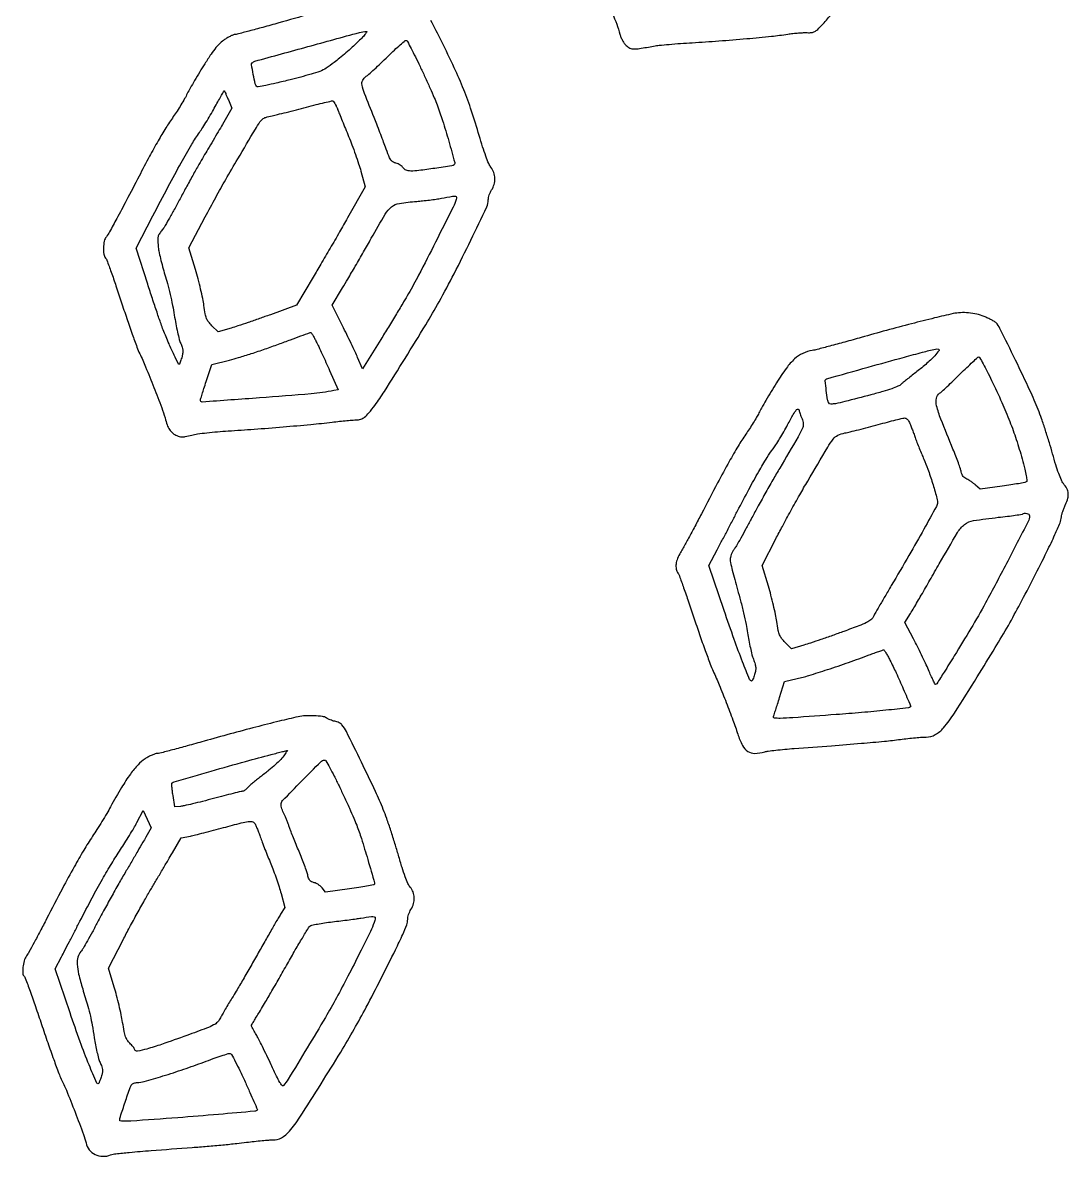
# Model space of a CAD drawing. Extents: x 283 to 3298, y 79 to 3222.
# Drawn here: x 1886 to 2522, y 2051 to 2740 of the extents above; entities that cross this region are included whole.
import ezdxf

# ---------------------------------------------------------------- set-up
doc = ezdxf.new("R2010")
doc.units = 0

msp = doc.modelspace()

# ---------------------------------------------------------------- linework, layer by layer
for points in [[(2241.994997, 2752.508431, -0.003164), (2247.051895, 2739.285793, -0.026005), (2249.000329, 2733.138773, 0.036793), (2249.631618, 2731.286725, 0.026618), (2250.590787, 2729.327599, 0.027068), (2251.708614, 2727.555019, 0.051525), (2252.818495, 2726.288842, 0.075266), (2255.035358, 2724.779107, 0.107056), (2257.346259, 2724.227461, 0.045301), (2260.937177, 2724.477467, 0.004445), (2269.5, 2725.937977, -0.018543), (2272.880867, 2726.416984, -0.003812), (2278.878125, 2726.994731, -0.004006), (2285.860134, 2727.557316, -0.003759), (2293, 2728.021151, 0.004211), (2309.175465, 2729.086673, 0.003688), (2326.06242, 2730.467324, 0.003641), (2341.193669, 2731.927996, 0.012444), (2351, 2733.194128, -0.010176), (2354.193659, 2733.621207, -0.008588), (2357.587954, 2733.946046, -0.008686), (2360.694912, 2734.135379, -0.023735), (2362.895164, 2734.126643, 0.036008), (2365.593621, 2734.182113, 0.100792), (2367.395539, 2734.726594, 0.068168), (2369.220348, 2736.058418, 0.010482), (2372.395164, 2739.247025, 0.045295), (2377.763478, 2745.998872, 0.003273)], [(2060.725927, 2745.386583, 0.001367), (2041.602997, 2740.037569, -0.00165), (2031.939698, 2737.34047, -0.002509), (2023.525533, 2735.067286, -0.000912), (2016.266374, 2733.159335, -0.063886), (2015.024442, 2733, 0.096506), (2014.098176, 2732.819539, 0.016988), (2012.470626, 2732.095054, 0.017853), (2010.59588, 2731.098746, 0.015212), (2008.691931, 2729.919333, 0.044225), (2006.046459, 2727.808701, 0.031142), (2003.459877, 2725.013901, 0.022152), (2000.514929, 2721.059887, 0.007895), (1996.654956, 2715.169333, 0.004431), (1993.589291, 2710.229492, 0.003933), (1990.485675, 2705.036605, 0.00395), (1987.765958, 2700.318717, 0.01208), (1986.025002, 2697.061663, -0.013363), (1984.409142, 2694.057201, -0.006446), (1982.188346, 2690.29335, -0.006386), (1979.770998, 2686.426646, -0.009109), (1977.519361, 2683.061663, 0.01224), (1972.970395, 2676.170441, 0.009267), (1968.307735, 2668.399649, 0.007519), (1963.067888, 2658.962733, 0.003743), (1956.700672, 2646.860991, -0.00138), (1948.957608, 2631.97395, -0.003382), (1943.15764, 2621.077542, -0.003102), (1938.775139, 2613.095442, -0.035995), (1936.821387, 2610.115141, 0.107663), (1935.538155, 2607.373256, 0.047494), (1935.023336, 2603.383116, 0.047341), (1935.262818, 2599.475859, 0.142095), (1936.385852, 2597.078741, -0.092642), (1937.159965, 2595.774548, -0.001914), (1939.747962, 2588.620005, -0.004413), (1942.675643, 2580.194641, -0.002947), (1945.885245, 2570.5, 0.003271), (1949.219089, 2560.451873, 0.003793), (1952.52686, 2550.934375, 0.003387), (1955.441695, 2542.920493, 0.022438), (1957.101517, 2539, -0.013514), (1960.684835, 2530.939866, -0.004086), (1965.691572, 2518.517708, -0.003488), (1970.448251, 2506.180152, -0.023576), (1972.469264, 2499.953872, 0.019106), (1973.806511, 2495.705203, 0.055083), (1975.156529, 2492.933061, 0.073468), (1976.825651, 2490.990823, 0.059309), (1979.104891, 2489.445759, 0.040816), (1981.049307, 2488.633596, 0.080335), (1982.700406, 2488.377722, 0.051036), (1984.792004, 2488.605684, 0.008794), (1988.681554, 2489.508744, -0.025879), (1992.204108, 2490.200737, -0.00686), (1997.889451, 2490.935408, -0.006941), (2004.38808, 2491.593402, -0.007091), (2010.856308, 2492.065405, 0.003713), (2026.603807, 2493.107644, 0.002639), (2044.24352, 2494.500394, 0.002662), (2061.052976, 2496.007072, 0.005708), (2074, 2497.386376, -0.003121), (2078.64216, 2497.905225, -0.003586), (2083.080505, 2498.341095, -0.00323), (2086.847412, 2498.659247, -0.020607), (2088.763423, 2498.729389, 0.084903), (2091.434835, 2499.173617, 0.083019), (2093.829898, 2500.481544, 0.05248), (2096.453087, 2503.027006, 0.014201), (2100.040072, 2507.580993, 0.018883), (2105.870298, 2516.084609, 0.002074), (2118.420206, 2536.14215, 0.002695), (2130.933958, 2556.572702, 0.008295), (2139.095594, 2570.579925, 0.009457), (2148.230201, 2587.620145, 0.005821), (2158.366272, 2608.000377, 0.002171), (2168.028889, 2628.233364, 0.109422), (2168.99744, 2632.5, -0.051515), (2169.145743, 2633.865475, -0.02776), (2169.592184, 2635.5, -0.027342), (2170.237962, 2637.131935, -0.038389), (2171, 2638.5, 0.078779), (2172.515418, 2641.824264, 0.075867), (2172.954895, 2645.498566, 0.075939), (2172.278436, 2649.133605, 0.079171), (2170.551282, 2652.343878, -0.063386), (2169.270558, 2654.55499, -0.011308), (2167.514656, 2659.005559, -0.011063), (2165.550809, 2664.719484, -0.006802), (2163.479813, 2671.527156, 0.010002), (2158.825341, 2686.482622, 0.014556), (2154.078364, 2699.453449, 0.013543), (2148.32644, 2712.795821, 0.007209), (2140.528263, 2729, 0.004116), (2134.135653, 2741.548011, 0.021608)]]:
    msp.add_lwpolyline(points, format="xyb")
for points in [[(2089.494527, 2728.233214, -0.008119), (2086.293984, 2725.255504, -0.005048), (2082.448558, 2721.862257, -0.005064), (2078.58622, 2718.590604, -0.009129), (2075.345722, 2716, -0.020343), (2070.481099, 2712.560283, -0.050275), (2066.598835, 2710.567066, -0.028192), (2061.275761, 2708.817872, -0.002985), (2048.631431, 2705.519764, -0.004006), (2040.063628, 2703.412452, -0.010214), (2033.810218, 2702.061716, -0.006281), (2029.077202, 2701.201708, -0.243836), (2028.088232, 2701.519764, -0.143187), (2027.305267, 2702.96372, -0.006037), (2026.13296, 2708.73657, -0.004326), (2025.054004, 2714.678691, -0.243754), (2025.383303, 2715.716636, -0.129585), (2027.146236, 2716.744047, -0.000246), (2059.386635, 2725.647429, -0.000528), (2090.658066, 2734.23117, -0.056514), (2095, 2734.904858, -0.617725), (2095.194326, 2734.553435, -0.022088), (2094.001517, 2732.97046, -0.019198), (2092.078193, 2730.813987, -0.009627)], [(2127.482777, 2713.60526, -0.003602), (2130.473973, 2707.216503, -0.003175), (2133.50323, 2700.511261, -0.00319), (2136.157832, 2694.430158, -0.009635), (2137.859759, 2690.241587, -0.015082), (2141.220209, 2680.635437, -0.007361), (2144.953299, 2668.199856, -0.001723), (2148.592377, 2655.226147, -0.281352), (2148.200873, 2653.856921, -0.149083), (2146.807133, 2653.187469, -0.001672), (2136.396194, 2651.630445, -0.004796), (2126.700999, 2650.30845, -0.031492), (2121.808654, 2650, -0.039528), (2120.271426, 2650.121717, -0.062516), (2119.003651, 2650.490256, -0.072271), (2118.001139, 2651.107747, -0.079215), (2117.25174, 2651.968508, 0.074951), (2116.555583, 2652.781938, 0.036714), (2115.458813, 2653.598379, 0.035379), (2114.169812, 2654.295528, 0.042904), (2112.874484, 2654.752719, -0.079165), (2111.015243, 2655.564232, -0.106248), (2109.713546, 2656.855183, -0.051208), (2108.486823, 2659.237537, -0.006839), (2106.496115, 2664.534211, 0.003312), (2104.994175, 2668.61766, 0.001915), (2103.136413, 2673.510049, 0.001913), (2101.234729, 2678.40487, 0.003211), (2099.595233, 2682.5, -0.002958), (2093.749331, 2697.080482, -0.046149), (2092.247942, 2702.240129, -0.163302), (2092.641142, 2705.183289, -0.134647), (2094.75, 2707.56725, 0.037261), (2096.35718, 2708.79757, 0.004265), (2099.73867, 2711.862776, 0.00513), (2103.698523, 2715.590159, 0.004158), (2107.871005, 2719.666491, -0.007455), (2111.920199, 2723.570526, -0.012031), (2115.494477, 2726.757498, -0.005802), (2118.552589, 2729.294411, -0.318807), (2119.259708, 2729.339491, -0.13248), (2119.847057, 2728.713794, -0.002197), (2122.095035, 2724.45811, -0.005511), (2124.647699, 2719.439813, -0.003613)], [(2010.968963, 2693.338769), (2013.169913, 2688.177538), (2007.436806, 2678.338769, -0.001082), (2004.823093, 2673.875521, -0.000642), (2001.689003, 2668.565732, -0.000642), (1998.549386, 2663.277657, -0.001107), (1995.920563, 2658.885001, 0.00632), (1993.112107, 2654.079181, 0.002425), (1989.325334, 2647.331051, 0.002401), (1985.285985, 2639.967195, 0.002952), (1981.589718, 2633.05432, -0.004365), (1978.123429, 2626.615403, -0.005395), (1974.777291, 2620.680236, -0.004479), (1971.872086, 2615.75702, -0.03938), (1970.40164, 2613.700737, 0.033066), (1968.950605, 2611.724741, 0.085505), (1968.269603, 2610.099058, 0.065093), (1968.075682, 2608.08731, 0.013483), (1968.292394, 2604.531418, 0.027361), (1968.735235, 2601.445728, 0.008635), (1969.727017, 2596.893604, 0.008595), (1971.010599, 2591.845235, 0.009438), (1972.430385, 2587, -0.01229), (1973.96195, 2581.660677, -0.006757), (1975.586179, 2575.059375, -0.006732), (1977.054293, 2568.313111, -0.010703), (1978.108551, 2562.5, 0.007885), (1979.0365, 2557.21381, 0.008448), (1980.111564, 2552.080279, 0.008088), (1981.180002, 2547.704946, 0.038918), (1982.018686, 2545.283929, -0.022507), (1982.915013, 2542.947174, -0.055361), (1983.298903, 2541.151835, -0.060458), (1983.262851, 2539.412567, -0.031435), (1982.821722, 2537.283929, -0.006111), (1982.388735, 2535.774841, -0.007389), (1981.944246, 2534.369902, -0.006381), (1981.538412, 2533.200169, -0.049199), (1981.289099, 2532.677439, -0.591479), (1980.692435, 2532.701806, -0.00445), (1978.030684, 2538.172607, -0.009404), (1974.926806, 2545.02867, -0.005218), (1971.386337, 2553.5, -0.0124), (1970.04416, 2557.058921, -0.001954), (1967.60605, 2564.132414, -0.002169), (1964.800471, 2572.495183, -0.001893), (1961.935765, 2581.269919), (1954.919574, 2603.039837), (1965.124363, 2622.769919, -0.002831), (1974.490494, 2640.629954, -0.005199), (1982.351007, 2655.051013, -0.0061), (1988.782165, 2666.240401, -0.019725), (1993.431279, 2673.441332, 0.011903), (1995.436887, 2676.443677, 0.004964), (1998.004229, 2680.582646, 0.004908), (2000.666408, 2685.06993, 0.006335), (2003.01767, 2689.24427, -0.002557), (2005.07574, 2692.963538, -0.004329), (2006.842112, 2696.054406, -0.000804), (2008.408225, 2698.730687, -0.513214), (2008.556404, 2698.74427, -0.072823), (2008.687031, 2698.539794, -0.000829), (2009.352382, 2697.055643, -0.00253), (2010.110112, 2695.334556, -0.001645)], [(2077.427308, 2687.41701, 0.002564), (2078.474274, 2684.785744, 0.000667), (2080.184849, 2680.566247, 0.000678), (2082.146962, 2675.763436, 0.000693), (2084.108249, 2671, -0.007651), (2086.124041, 2665.903869, -0.005311), (2088.252084, 2660.0875, -0.005357), (2090.176647, 2654.457878, -0.010989), (2091.539608, 2650), (2094.217335, 2640.5), (2083.448771, 2621.5, -0.001731), (2078.586648, 2612.990091, -0.001092), (2072.854442, 2603.0875, -0.001096), (2067.176073, 2593.376145, -0.002015), (2062.504782, 2585.5), (2052.329358, 2568.5), (2036.522053, 2562.701494, -0.003051), (2029.883441, 2560.312152, -0.002781), (2023.008312, 2557.9279, -0.002782), (2016.839913, 2555.86533, -0.009017), (2012.715322, 2554.593545), (2004.715897, 2552.284103), (2001.034136, 2555.965864, -0.031007), (1998.93143, 2558.346888, -0.070804), (1997.743254, 2560.421888, -0.050263), (1996.962601, 2563.154925, -0.009699), (1996.150215, 2568.241045, 0.01682), (1995.415203, 2572.456461, 0.006616), (1994.131473, 2578.210788, 0.006539), (1992.578799, 2584.399749, 0.008116), (1990.966041, 2590.113243), (1986.984026, 2603.392022), (1996.901253, 2622.107259, -0.003578), (2003.30773, 2633.990891, -0.004557), (2009.394384, 2644.854375, -0.003577), (2016.732526, 2657.465943, -0.001266), (2027.411867, 2675.417492, -0.009815), (2030.175055, 2679.836405, -0.07806), (2031.783778, 2681.618704, -0.098305), (2033.722385, 2682.639713, -0.019703), (2037.525414, 2683.608251, 0.007123), (2040.772684, 2684.348799, 0.001699), (2046.151215, 2685.675629, 0.001746), (2052.319054, 2687.242334, 0.001726), (2058.5, 2688.858141, -0.002998), (2064.321151, 2690.364082, -0.004586), (2069.3875, 2691.593084, -0.001712), (2073.749229, 2692.593162, -0.117358), (2074.5, 2692.584392, -0.187021), (2074.989134, 2692.2388, -0.017628), (2075.772397, 2690.963195, -0.020672), (2076.616203, 2689.318711, -0.014797)], [(2149.475181, 2632.75, -0.044887), (2147.639707, 2628.08533, -0.001033), (2136.939248, 2606.844439, -0.002349), (2126.638909, 2586.737484, -0.011413), (2120.486059, 2575.5, -0.003762), (2117.518081, 2570.449452, -0.001294), (2113.150012, 2563.185567, -0.001286), (2108.291301, 2555.199365, -0.001489), (2103.622935, 2547.621081), (2092.535579, 2529.742162), (2089.572368, 2536.621081, 0.007233), (2088.011324, 2540.105352, 0.002427), (2085.633977, 2545.14819, 0.002414), (2082.94895, 2550.70356, 0.00276), (2080.326185, 2555.989777), (2074.043213, 2568.479554), (2080.411085, 2578.989777, 0.003636), (2083.606773, 2584.351888, 0.001243), (2088.165877, 2592.174263, 0.001235), (2093.15573, 2600.834055, 0.001426), (2097.868256, 2609.114097, -0.005816), (2106.393393, 2623.791686, -0.087876), (2110.237058, 2628.235245, -0.132643), (2114.923781, 2630.320408, -0.018782), (2125.5, 2631.566784, 0.007282), (2129.072132, 2631.904673, 0.004677), (2133.20625, 2632.395724, 0.004699), (2137.244872, 2632.952414, 0.008787), (2140.5, 2633.49093, -0.002295), (2147.218221, 2634.692184, -0.063764), (2148.997024, 2634.772266, -0.359663), (2149.602753, 2634.181514, -0.098457)], [(2451.5, 2563.325222, 0.005877), (2440.266406, 2560.699368, 0.003048), (2426.297409, 2557.170029, 0.002879), (2411.021415, 2553.117251, 0.002817), (2395.681792, 2548.859958, -0.001781), (2385.70401, 2546.068491, -0.002325), (2376.555321, 2543.589808, -0.001721), (2368.872758, 2541.574924, -0.021517), (2365.932068, 2540.948072, 0.068918), (2360.138208, 2539.126498, 0.073798), (2355.205792, 2535.827117, 0.05233), (2350.250123, 2530.282239, 0.01728), (2344.162168, 2521.194106, 0.003277), (2340.941584, 2515.930736, 0.003254), (2337.782596, 2510.613269, 0.00319), (2335.080232, 2505.92797, 0.012668), (2333.513018, 2503, -0.015001), (2332.087696, 2500.366717, -0.006322), (2330.022957, 2496.9125, -0.006248), (2327.722009, 2493.274022, -0.008101), (2325.517543, 2490, 0.016689), (2320.849534, 2482.803441, 0.008378), (2315.415505, 2473.428107, 0.00584), (2308.421656, 2460.529696, 0.001974), (2298.530663, 2441.587624, -0.00202), (2294.575175, 2434.014244, -0.002402), (2290.778539, 2426.899071, -0.002082), (2287.522489, 2420.926561, -0.015472), (2285.875, 2418.141844, 0.044709), (2284.025244, 2414.552198, 0.066843), (2283.143282, 2411.140427, 0.078968), (2283.260461, 2408.068748, 0.101808), (2284.354025, 2405.472506, -0.063113), (2285.140232, 2403.945664, -0.001652), (2287.740687, 2396.735674, -0.003458), (2290.713221, 2388.222444, -0.002354), (2293.981692, 2378.5, 0.003192), (2297.403127, 2368.37875, 0.003534), (2300.841707, 2358.640625, 0.003281), (2303.889209, 2350.37084, 0.018189), (2305.716629, 2346, -0.010084), (2309.354726, 2337.67991, -0.004995), (2313.651535, 2326.986059, -0.004991), (2317.721272, 2316.241986, -0.010412), (2320.63193, 2307.779771, 0.040003), (2323.456565, 2300.916377, 0.130357), (2326.705728, 2297.283067, 0.153777), (2330.981994, 2296.068492, 0.063141), (2337.006602, 2297.007011, -0.037003), (2339.147814, 2297.455971, -0.004933), (2343.733189, 2298.022107, -0.005687), (2349.192223, 2298.578683, -0.004751), (2355, 2299.048557, 0.001181), (2377.677841, 2300.720397, 0.002298), (2395.767413, 2302.180611, 0.002772), (2409.868416, 2303.462903, 0.008267), (2419.5, 2304.553619, -0.004704), (2424.049863, 2305.101723, -0.004657), (2428.624448, 2305.566098, -0.004575), (2432.634627, 2305.898498, -0.017952), (2435.115141, 2305.99193, 0.127675), (2440.677089, 2307.446091, 0.089082), (2445.713711, 2311.580988, 0.03383), (2452.3253, 2320.496893, 0.00354), (2466.223244, 2342.5, 0.002922), (2477.185375, 2360.362348, 0.006827), (2485.125671, 2373.885261, 0.007426), (2492.286169, 2386.917117, 0.00413), (2500.645148, 2403, 0.002473), (2508.570635, 2418.753813, 0.008565), (2513.473769, 2429.060572, 0.010647), (2516.533812, 2436.186497, 0.07573), (2517.399659, 2439.832698, -0.045364), (2517.634941, 2441.181965, -0.014426), (2518.223213, 2443.137897, -0.014268), (2519.007883, 2445.290588, -0.015426), (2519.895507, 2447.338866, 0.042597), (2521.293129, 2451.113313, 0.093379), (2521.548391, 2454.171694, 0.098413), (2520.672857, 2457.010675, 0.051087), (2518.578196, 2460.089439, -0.074615), (2517.359654, 2462.074474, -0.013586), (2515.776628, 2466.102901, -0.012616), (2513.992681, 2471.449849, -0.00669), (2512.039301, 2478.156623, 0.006699), (2510.083619, 2484.870869, 0.004715), (2507.712013, 2492.371008, 0.004758), (2505.306501, 2499.50528, 0.009951), (2503.271928, 2505, 0.015694), (2498.289079, 2516.594002, 0.004003), (2489.480983, 2535.048994, 0.001625), (2480.013243, 2554.324836, 0.077207), (2477.521049, 2557.861035, 0.06862), (2476.671187, 2558.528478, 0.011804), (2474.873257, 2559.522664, 0.01266), (2472.690567, 2560.593731, 0.011011), (2470.353251, 2561.606404, 0.041346), (2465.919219, 2562.998365, 0.032667), (2460.950806, 2563.780949, 0.032901), (2455.969708, 2563.906197, 0.044338)], [(2064.442926, 2546.25, -0.005052), (2065.891422, 2543.262018, -0.00158), (2068.003332, 2538.754173, -0.001579), (2070.329937, 2533.705281, -0.001744), (2072.547902, 2528.806758), (2077.793317, 2517.113515), (2075.146659, 2516.574746, -0.028819), (2061.32812, 2514.582292, -0.00331), (2029.997963, 2512.103353, -0.00055), (1995.155745, 2509.617008, -0.434909), (1994, 2510.694405, -0.073941), (1994.086627, 2511.276989, -0.001284), (1995.028454, 2514.345634, -0.003221), (1996.159405, 2517.915479, -0.002137), (1997.50112, 2521.998125), (2001.00224, 2532.5), (2011.75112, 2535.115639, 0.014049), (2017.165017, 2536.595333, 0.004814), (2024.923767, 2539.033902, 0.004781), (2033.437545, 2541.8904, 0.005509), (2041.5, 2544.78138, -0.000505), (2048.822827, 2547.490158, -0.00081), (2055.077869, 2549.785266, -0.000132), (2060.622394, 2551.807823, -0.048841), (2061.041682, 2551.915741, -0.298501), (2061.343493, 2551.778838, -0.006034), (2062.264241, 2550.286187, -0.012171), (2063.307673, 2548.44811, -0.007619)], [(2440.421408, 2537.75, -0.020397), (2438.47036, 2535.74524, -0.008254), (2435.657246, 2533.167935, -0.008151), (2432.535414, 2530.490756, -0.010258), (2429.555046, 2528.119567, 0.002969), (2426.670692, 2525.892643, 0.003047), (2423.838045, 2523.650726, 0.00295), (2421.404056, 2521.67639, 0.012845), (2420, 2520.461995, -0.083171), (2418.04765, 2519.202817, -0.017448), (2414.246805, 2517.719998, -0.014249), (2408.893407, 2516.013533, -0.005754), (2401.5, 2513.978665, -0.001086), (2385.711738, 2509.864791, -0.016146), (2380.137948, 2508.615829, -0.049358), (2377.266759, 2508.358133, -0.2575), (2375.931729, 2509.110465, -0.100762), (2375.256158, 2510.945635, -0.006565), (2374.468146, 2516.588368, -0.003603), (2373.764045, 2522.506491, -0.257153), (2374.12865, 2523.387999, -0.100769), (2374.881915, 2523.774763, -0.000054), (2399.861004, 2530.778919, -0.000709), (2421.920004, 2536.927986, -0.004663), (2433, 2539.88868, -0.003851), (2440.778528, 2541.825898, -0.129963), (2442.67175, 2541.784055, -0.524521), (2442.978687, 2540.870339, -0.022246)], [(2474.932994, 2522.75, -0.007588), (2481.183385, 2509.342705, -0.012491), (2486.00929, 2497.8025, -0.013641), (2489.945839, 2486.807767, -0.011912), (2493.471519, 2475.108955, -0.005129), (2495.129479, 2468.842014, -0.017214), (2496.030913, 2464.693184, -0.018279), (2496.439321, 2461.856087, -0.288539), (2496.028773, 2461.017783, -0.093356), (2495.154275, 2460.681209, -0.00277), (2491.267729, 2459.991274, -0.00544), (2486.660635, 2459.25124, -0.003717), (2481.411748, 2458.506441), (2467.927552, 2456.695227), (2465.213776, 2459.158965, 0.021647), (2463.980775, 2460.184624, 0.01538), (2462.516832, 2461.229331, 0.015566), (2461.055122, 2462.141528, 0.031593), (2459.843523, 2462.747301, -0.060753), (2458.616722, 2463.452691, -0.070477), (2457.663684, 2464.402876, -0.065808), (2456.965772, 2465.636784, -0.044463), (2456.495954, 2467.185949, 0.030756), (2455.978562, 2469.076879, 0.005198), (2454.732553, 2472.610873, 0.005665), (2453.17618, 2476.737015, 0.005011), (2451.463357, 2481, -0.00384), (2444.099538, 2499.204165, -0.03551), (2441.542495, 2507.305928, -0.102647), (2441.40385, 2511.902801, -0.201889), (2443.351285, 2514.922103, 0.035611), (2444.670822, 2515.969051, 0.002867), (2447.924908, 2518.986246, 0.003858), (2451.76236, 2522.641536, 0.002952), (2455.903719, 2526.69531, -0.003857), (2459.953496, 2530.645117, -0.006041), (2463.503553, 2533.972997, -0.002052), (2466.599807, 2536.782725, -0.185282), (2467.166015, 2537, -0.271986), (2467.651487, 2536.71482, -0.002378), (2469.801728, 2532.814063, -0.007339), (2472.222707, 2528.212858, -0.004566)], [(2358, 2504.533927, 0.06678), (2358.106057, 2503.743392, 0.014995), (2358.504164, 2502.44127, 0.015294), (2359.059305, 2500.954185, 0.014275), (2359.716303, 2499.46873, -0.103701), (2360.467635, 2496.375848, -0.114446), (2359.867866, 2493.359138, -0.026487), (2357.294737, 2488.381654, -0.000911), (2346.183377, 2469.5, 0.00344), (2341.986287, 2462.284589, 0.00216), (2337.173753, 2453.79375, 0.002168), (2332.509276, 2445.395497, 0.003965), (2328.789362, 2438.5, -0.002982), (2325.571906, 2432.507752, -0.003576), (2322.469961, 2426.908122, -0.003075), (2319.794553, 2422.226483, -0.02364), (2318.425105, 2420.102117, 0.033886), (2317.496798, 2418.595197, 0.027947), (2316.712375, 2416.878, 0.028826), (2316.170355, 2415.214507, 0.064426), (2316, 2413.897897, 0.055888), (2316.202467, 2412.09219, 0.004325), (2317.323824, 2407.345122, 0.005874), (2318.780598, 2401.695718, 0.00445), (2320.506635, 2395.531393, -0.007584), (2322.348756, 2388.790029, -0.005874), (2324.156791, 2381.396271, -0.005943), (2325.681348, 2374.454751, -0.014207), (2326.604231, 2369.262277, 0.00942), (2327.3569, 2364.778751, 0.008462), (2328.302612, 2360.162886, 0.008515), (2329.291691, 2356.050681, 0.026245), (2330.151837, 2353.323725, -0.015735), (2331.168082, 2350.323136, -0.053814), (2331.551711, 2348.301875, -0.063904), (2331.462735, 2346.433709, -0.028976), (2330.895954, 2344.047061, -0.012749), (2330.388444, 2342.497948, -0.019967), (2329.86579, 2341.197019, -0.015005), (2329.377936, 2340.192106, -0.291875), (2329.091712, 2340.027897, -0.293145), (2327.856295, 2340.905079, -0.002748), (2323.558752, 2351.741346, -0.007405), (2318.509478, 2365.268387, -0.003494), (2312.373232, 2382.869256), (2303.045395, 2410.238512), (2308.17159, 2419.869256, 0.001219), (2310.644163, 2424.541981, 0.000525), (2313.919032, 2430.783469, 0.00052), (2317.391484, 2437.435266, 0.000688), (2320.538861, 2443.5, -0.003964), (2327.410264, 2456.531044, -0.006642), (2333.416918, 2467.359097, -0.00754), (2338.455445, 2475.863994, -0.025558), (2342.102094, 2481.182672, 0.020769), (2343.771638, 2483.568431, 0.006297), (2346.104851, 2487.319381, 0.006295), (2348.616657, 2491.593816, 0.006819), (2350.952395, 2495.818522, -0.006255), (2354.401406, 2502.073503, -0.040912), (2356.419231, 2505.034327, -0.306334), (2357.407432, 2505.336006, -0.329331)], [(2424.959053, 2497.25, -0.013573), (2425.599338, 2495.770809, -0.00369), (2426.530389, 2493.398438, -0.00373), (2427.547125, 2490.690234, -0.00387), (2428.510722, 2488, 0.00738), (2429.595506, 2485.037114, 0.004184), (2430.991719, 2481.480608, 0.004176), (2432.459047, 2477.919184, 0.006863), (2433.766783, 2474.933983, -0.022414), (2436.19343, 2468.890012, -0.008813), (2439.011389, 2460.368066, -0.006246), (2441.517082, 2451.947836, -0.069296), (2442, 2448.480132, -0.126021), (2441.409022, 2446.172604, -0.001486), (2433.786402, 2432.364628, -0.004365), (2424.731361, 2416.406187, -0.002785), (2413.936616, 2398, 0.001604), (2410.097371, 2391.488961, 0.002169), (2406.671426, 2385.577322, 0.001459), (2403.832732, 2380.596035, 0.023831), (2402.966774, 2378.880245, -0.130412), (2401.637078, 2377.232923, -0.044676), (2398.988705, 2375.634456, -0.022352), (2394.330175, 2373.61498, -0.003688), (2385.148829, 2370.190756, -0.002602), (2378.215794, 2367.70394, -0.002486), (2371.151936, 2365.251034, -0.002463), (2364.894021, 2363.147167, -0.008898), (2360.879037, 2361.89814), (2353.258074, 2359.675259), (2349.478269, 2363.455064, -0.030232), (2347.303477, 2365.910051, -0.070635), (2346.079434, 2368.030789, -0.049594), (2345.263228, 2370.834083, -0.009164), (2344.374092, 2376.144544, 0.014599), (2343.606191, 2380.443517, 0.006249), (2342.341269, 2386.141452, 0.006176), (2340.841172, 2392.18484, 0.008092), (2339.313601, 2397.665114), (2335.577481, 2410.27601), (2343.801671, 2426.465805, -0.005597), (2347.745332, 2434.018542, -0.002823), (2352.878388, 2443.458245, -0.002803), (2358.292499, 2453.153278, -0.004162), (2363.152269, 2461.5778, -0.000989), (2375.312601, 2482.165008, -0.030609), (2378.648441, 2487.075554, -0.116044), (2381.474944, 2489.369805, -0.062927), (2385.73976, 2490.807245, 0.009599), (2388.87168, 2491.502991, 0.002272), (2394.067305, 2492.787331, 0.002338), (2400.026201, 2494.318784, 0.002303), (2406, 2495.913321, -0.002148), (2411.670907, 2497.428895, -0.003086), (2416.707536, 2498.718616, -0.001652), (2420.977975, 2499.769117, -0.048143), (2422.089485, 2499.927667, -0.142114), (2422.790827, 2499.758368, -0.05797), (2423.588083, 2499.17094, -0.051058), (2424.351663, 2498.296727, -0.045097)], [(2498, 2440.540704, -0.119379), (2497.124224, 2436.924934, -0.001026), (2483.911711, 2411.379154, -0.003958), (2471.30521, 2387.589309, -0.012501), (2462.337258, 2371.933921, -0.000868), (2452.265117, 2355.392548, -0.003624), (2446.109115, 2345.484121, -0.001205), (2441.608931, 2338.394503, -0.252084), (2440.917575, 2338.008763, -0.285534), (2440.598738, 2338.200413, -0.003098), (2439.402204, 2340.572887, -0.008509), (2438.05954, 2343.396259, -0.005295), (2436.576741, 2346.75, 0.007005), (2434.759217, 2350.823072, 0.003564), (2432.36626, 2355.89482, 0.003539), (2429.823291, 2361.091898, 0.005289), (2427.520953, 2365.594067), (2422.223574, 2375.688135), (2425.62396, 2381.094067, 0.007813), (2427.675734, 2384.471956, 0.000889), (2432.17808, 2392.183613, 0.001075), (2437.498901, 2401.379914, 0.000874), (2443.160847, 2411.254402, -0.004196), (2454.272568, 2430.338421, -0.091984), (2458.507981, 2435.176143, -0.129101), (2463.884597, 2437.522275, -0.010906), (2478.99577, 2439.541834, 0.002383), (2484.582894, 2440.191812, 0.003789), (2489.357046, 2440.807035, 0.00092), (2493.519748, 2441.383367, 0.162914), (2493.912436, 2441.579103, -0.174231), (2494.920063, 2442.053965, -0.086257), (2496.348535, 2441.944202, -0.093165), (2497.569427, 2441.377508, -0.242183)], [(2413.134784, 2352.75, -0.009115), (2416.901373, 2344.959417, -0.004911), (2421.272262, 2335.231754, -0.000741), (2425.736327, 2324.988545, -0.307941), (2425.598805, 2324.265472, -0.171574), (2424.393199, 2323.689687, -0.000837), (2410.687652, 2322.258514, -0.003985), (2395.950465, 2320.863148, -0.003472), (2380.5, 2319.63243, -0.000459), (2354.057925, 2317.735271, -0.010364), (2346.418935, 2317.353163, -0.03986), (2342.95689, 2317.527885, -0.485246), (2342.368021, 2318.516663, 0.013152), (2342.733747, 2319.550212, 0.000898), (2343.68853, 2322.510393, 0.001284), (2344.811617, 2326.045109, 0.000963), (2346.030485, 2329.941873), (2349.099834, 2339.821449), (2356.741543, 2341.521568, 0.019546), (2363.892896, 2343.408678, 0.005057), (2375.255705, 2347.013455, 0.005171), (2388.046815, 2351.361257, 0.005479), (2400.5, 2355.892309, -0.002328), (2403.618833, 2357.049398, -0.003441), (2406.366084, 2358.032721, -0.001579), (2408.713874, 2358.846563, -0.066227), (2409.235605, 2358.951379, -0.266703), (2409.638349, 2358.754206, -0.008239), (2410.684426, 2357.14978, -0.014123), (2411.86908, 2355.14198, -0.009059)], [(2053.5, 2318.325222, 0.00586), (2041.928395, 2315.620758, 0.003148), (2027.714986, 2312.027617, 0.002951), (2012.116628, 2307.881276, 0.002767), (1996.229057, 2303.462902, -0.002084), (1986.000114, 2300.60314, -0.003098), (1977.018729, 2298.192228, -0.001362), (1969.33542, 2296.203067, -0.062734), (1967.723309, 2296, 0.084736), (1966.537856, 2295.797646, 0.019277), (1964.63597, 2295.045312, 0.019417), (1962.482109, 2293.994068, 0.017801), (1960.351456, 2292.75, 0.065738), (1956.068093, 2289.175908, 0.029816), (1951.441595, 2283.507337, 0.021692), (1946.074699, 2275.343006, 0.008531), (1939.37216, 2263.66638, -0.006943), (1937.068607, 2259.623635, -0.003811), (1934.142035, 2254.735012, -0.003798), (1931.095493, 2249.817372, -0.00606), (1928.409237, 2245.66638, 0.011959), (1923.066269, 2237.192508, 0.007746), (1917.275566, 2227.152343, 0.005647), (1910.168153, 2214.029202, 0.002123), (1900.502178, 2195.5, -0.002098), (1896.574216, 2187.969351, -0.002672), (1892.885178, 2181.058373, -0.002085), (1889.737926, 2175.295038, -0.022247), (1888.346515, 2173.017865, 0.072637), (1886.851629, 2169.906993, 0.049013), (1886.048754, 2166.045317, 0.050127), (1886.024166, 2162.466852, 0.174773), (1886.991612, 2160.408388, -0.109943), (1887.557218, 2159.518915, -0.000854), (1890.456509, 2151.468361, -0.003089), (1893.715526, 2142.190025, -0.001973), (1897.394527, 2131.366732, 0.00261), (1901.19009, 2120.246981, 0.003329), (1904.810752, 2110.037869, 0.002596), (1907.945957, 2101.519357, 0.0278), (1909.425378, 2098.147259, -0.021317), (1912.544769, 2091.280394, -0.003656), (1917.811163, 2077.958227, -0.002783), (1922.973835, 2064.389933, -0.037273), (1924.463482, 2059.277032, 0.116803), (1926.395361, 2055.189853, 0.11083), (1929.98715, 2052.309349, 0.10613), (1934.602998, 2051.161593, 0.099215), (1939.404845, 2051.963822, -0.062542), (1942.521352, 2052.721198, -0.005243), (1950.786098, 2053.575424, -0.004084), (1964.021454, 2054.694327, -0.000712), (1989, 2056.56484, 0.00274), (1998.074688, 2057.281407, 0.002391), (2007.5625, 2058.128648, 0.002404), (2016.132886, 2058.976895, 0.007132), (2022, 2059.670814, -0.00519), (2026.732812, 2060.249223, -0.0053), (2031.44375, 2060.724896, -0.005154), (2035.543205, 2061.052416, -0.021932), (2038, 2061.115226, 0.132861), (2043.243557, 2062.431135, 0.087715), (2048.083188, 2066.38525, 0.03433), (2054.436967, 2074.880997, 0.003881), (2067.328984, 2095.183929, 0.002712), (2079.256039, 2114.526139, 0.007373), (2087.426813, 2128.395279, 0.008113), (2094.737969, 2141.733213, 0.003939), (2103.668416, 2159, 0.001618), (2112.602958, 2176.755537, 0.009818), (2117.018766, 2186.054766, 0.016878), (2119.405643, 2191.862401, 0.089909), (2120.006764, 2195.22583, -0.055106), (2120.14477, 2196.503234, -0.025619), (2120.588389, 2198.112735, -0.025009), (2121.232468, 2199.772426, -0.031844), (2121.996262, 2201.22583, 0.068416), (2123.521707, 2204.72693, 0.07773), (2123.956353, 2208.358024, 0.081298), (2123.262138, 2211.813688, 0.084957), (2121.506847, 2214.809493, -0.070338), (2120.132677, 2217.005908, -0.016409), (2118.492821, 2221.043423, -0.013493), (2116.606002, 2226.624687, -0.005861), (2114.386583, 2234.136218, 0.006283), (2112.280477, 2241.242199, 0.004609), (2109.77329, 2249.071264, 0.004658), (2107.262203, 2256.439459, 0.01031), (2105.179402, 2262, 0.015272), (2100.45708, 2272.878418, 0.003584), (2091.870601, 2290.778718, 0.001728), (2082.738381, 2309.309308, 0.05791), (2080.048728, 2313.441286, 0.077054), (2079.372991, 2314.039075, 0.029554), (2078.276073, 2314.654625, 0.028412), (2076.985735, 2315.1933, 0.03112), (2075.680902, 2315.563495, -0.023876), (2074.318627, 2315.928765, -0.017822), (2072.854966, 2316.455349, -0.01811), (2071.508643, 2317.052081, -0.038617), (2070.527494, 2317.627774, 0.125907), (2068.256676, 2318.47558, 0.016473), (2063.071619, 2318.859357, 0.020302), (2057.629662, 2318.861202, 0.044433)], [(2045.15507, 2295.25, -0.032571), (2042.819804, 2292.417124, -0.018251), (2039.644553, 2289.277413, -0.01519), (2035.582994, 2285.765888, -0.008779), (2030.5, 2281.780387, 0.00647), (2028.063231, 2279.887855, 0.006684), (2025.70291, 2277.953049, 0.006484), (2023.703495, 2276.224085, 0.028319), (2022.595012, 2275.121842, -0.027089), (2021.782291, 2274.309712, -0.030415), (2020.915978, 2273.623291, -0.031849), (2020.116972, 2273.138275, -0.121059), (2019.554239, 2273, 0.060339), (2018.715737, 2272.898441, 0.000899), (2013.905902, 2271.706783, 0.002428), (2008.325536, 2270.284741, 0.0016), (2001.920791, 2268.597558, -0.002997), (1995.35001, 2266.886251, -0.003787), (1989.252483, 2265.386239, -0.003011), (1984.124903, 2264.198526, -0.030391), (1981.961565, 2263.847558), (1978.5, 2263.5), (1977.334886, 2270.5, -0.010062), (1976.936703, 2273.230455, -0.014888), (1976.707401, 2275.639148, -0.009994), (1976.617819, 2277.621864, -0.205447), (1976.834886, 2278.165185, -0.127227), (1977.989275, 2278.845222, -0.00021), (2000.605774, 2285.320353, -0.001872), (2021.494412, 2291.206782, -0.004517), (2037, 2295.363161, 0.000082), (2040.664612, 2296.310724, 0.000129), (2043.802815, 2297.123586, 0.000026), (2046.567256, 2297.840551, 0.00623), (2046.818094, 2297.908967, -0.67643), (2046.87013, 2297.841929, -0.00738), (2046.460795, 2297.165447, -0.010666), (2045.892747, 2296.298887, -0.005678)], [(2078.275037, 2276.25, -0.003416), (2081.413437, 2269.633276, -0.003127), (2084.55643, 2262.776563, -0.003125), (2087.285935, 2256.61982, -0.010214), (2088.982392, 2252.5, -0.01663), (2091.830454, 2244.369456, -0.004654), (2095.73892, 2231.477755, -0.000785), (2099.867564, 2217.306429, -0.273348), (2099.600192, 2216.266859, -0.15643), (2099.266422, 2216.095187, -0.000624), (2095.055231, 2215.400618, -0.003053), (2090.256168, 2214.64529, -0.001907), (2084.626382, 2213.816349), (2070.007491, 2211.720759), (2067.99156, 2214.283601, 0.048292), (2067.008811, 2215.311335, 0.033318), (2065.720831, 2216.279635, 0.03367), (2064.343222, 2217.051525, 0.056863), (2063.092301, 2217.479727, -0.060231), (2061.536033, 2218.02415, -0.116268), (2060.522491, 2218.857826, -0.082038), (2059.778352, 2220.262204, -0.019601), (2059.034726, 2222.806506, 0.021938), (2058.304401, 2225.262624, 0.006035), (2056.940329, 2229.058786, 0.006086), (2055.288688, 2233.327195, 0.006322), (2053.553809, 2237.5, -0.003496), (2051.812712, 2241.621875, -0.003574), (2050.142423, 2245.7375, -0.003467), (2048.742486, 2249.331386, -0.014903), (2047.988244, 2251.5, 0.012549), (2047.371565, 2253.30035, 0.007453), (2046.551401, 2255.41486, 0.007456), (2045.670086, 2257.500368, 0.012744), (2044.864674, 2259.210162, -0.019212), (2044.150922, 2260.777639, -0.018358), (2043.547748, 2262.419004, -0.018655), (2043.123194, 2263.905794, -0.060284), (2043, 2264.923864, -0.194028), (2043.975636, 2267.343372, -0.002557), (2055.5114, 2279.199523, -0.002582), (2067.161286, 2290.929297, -0.191361), (2069.586176, 2291.970285, -0.276948), (2070.195889, 2291.626829, -0.003129), (2072.586576, 2287.364709, -0.008497), (2075.282228, 2282.285613, -0.005304)], [(1960.810021, 2245.12174, -0.002571), (1959.017895, 2242.000955, -0.000549), (1955.870384, 2236.598261, -0.000574), (1952.209363, 2230.34645, -0.000546), (1948.4738, 2224, 0.003867), (1944.402749, 2216.977315, 0.002377), (1939.711583, 2208.646875, 0.002383), (1935.14907, 2200.361412, 0.004257), (1931.488615, 2193.5, -0.004074), (1928.31679, 2187.549284, -0.00508), (1925.269434, 2182.075899, -0.004155), (1922.629949, 2177.534514, -0.038389), (1921.32483, 2175.673275, 0.108146), (1919.566228, 2172.235308, 0.076506), (1919.111758, 2167.908634, 0.047321), (1919.97337, 2161.908818, 0.01373), (1922.421252, 2152.876711, -0.00264), (1925.494825, 2142.456947, -0.012369), (1927.082546, 2136.411321, -0.015472), (1928.200363, 2130.929189, -0.005794), (1929.439892, 2123.180135, 0.01131), (1930.174502, 2118.891501, 0.010552), (1931.11743, 2114.539498, 0.010591), (1932.11833, 2110.710064, 0.034924), (1933.004498, 2108.256926, -0.017873), (1934.051639, 2105.640774, -0.059387), (1934.466718, 2103.838433, -0.071103), (1934.409498, 2102.168396, -0.033836), (1933.889074, 2100.076791, -0.005053), (1933.411793, 2098.64431, -0.00595), (1932.930089, 2097.298078, -0.005263), (1932.49822, 2096.171429, -0.03659), (1932.241729, 2095.640071, -0.615749), (1930.975806, 2095.710923, -0.005686), (1926.322616, 2106.726694, -0.01028), (1920.890232, 2120.826791, -0.005598), (1914.772719, 2138.343746), (1905.73386, 2165.187491), (1909.495741, 2172.343746, 0.001024), (1911.438154, 2176.057257, 0.000316), (1914.348215, 2181.657225, 0.000316), (1917.594592, 2187.923752, 0.000348), (1920.732162, 2194, -0.003494), (1928.16366, 2208.172448, -0.006392), (1934.451213, 2219.607758, -0.00768), (1940.071649, 2229.181395, -0.010579), (1945.4316, 2237.592134, 0.006539), (1948.039277, 2241.612034, 0.004654), (1950.859864, 2246.181007, 0.004699), (1953.469764, 2250.591166, 0.009974), (1955.389213, 2254.063173), (1959.278426, 2261.442077), (1961.63922, 2256.092778), (1964.000015, 2250.743479)], [(2026.89347, 2253.62836, -0.064685), (2027.464186, 2252.725162, -0.008426), (2028.389487, 2250.639122, -0.009695), (2029.402313, 2248.112512, -0.007968), (2030.387747, 2245.37836, 0.007165), (2031.572532, 2242.074465, 0.003141), (2033.232338, 2237.729893, 0.003108), (2035.051802, 2233.140298, 0.004155), (2036.763152, 2229, -0.010295), (2038.464211, 2224.737065, -0.006768), (2040.253793, 2219.765885, -0.00681), (2041.864857, 2214.87804, -0.013024), (2043.0018, 2210.905139), (2045.220959, 2202.310279), (2042.761249, 2198.405139, 0.009163), (2041.254224, 2195.912375, 0.000909), (2037.760914, 2189.862105, 0.001146), (2033.626719, 2182.633387, 0.000909), (2029.192895, 2174.806281, -0.001679), (2024.580315, 2166.692771, -0.001673), (2019.907207, 2158.599557, -0.001637), (2015.776912, 2151.554515, -0.006574), (2013.181411, 2147.289465, 0.003819), (2011.151773, 2143.995268, 0.003478), (2009.107683, 2140.566553, 0.00348), (2007.323023, 2137.476011, 0.011244), (2006.198241, 2135.388584, -0.068393), (2004.380028, 2132.777771, -0.08565), (2002.043098, 2130.98263, -0.031659), (1997.779811, 2129.074443, -0.002353), (1985.808956, 2124.666143, -0.003494), (1970.346591, 2119.176555, -0.016525), (1961.364623, 2116.387148, -0.021428), (1955.683804, 2115.085647, -0.373954), (1954.174394, 2115.976818, 0.070513), (1953.822715, 2116.682122, 0.017537), (1953.05228, 2117.720346, 0.017578), (1952.077562, 2118.857513, 0.016834), (1951.011686, 2119.940475, -0.062247), (1949.541475, 2121.733551, -0.058221), (1948.518137, 2123.873084, -0.034854), (1947.67884, 2127.026207, -0.007835), (1946.712163, 2132.5, 0.012262), (1945.847931, 2137.152783, 0.006298), (1944.549241, 2142.939436, 0.006255), (1943.061952, 2148.866023, 0.009382), (1941.602656, 2153.995951), (1938.098009, 2165.491902), (1946.980314, 2182.734118, -0.004015), (1950.956836, 2190.303384, -0.002775), (1955.572691, 2198.807096, -0.002799), (1960.100611, 2206.931463, -0.005735), (1963.757937, 2213.238166, 0.000536), (1967.168783, 2218.981378, 0.000408), (1970.891468, 2225.276702, 0.000413), (1974.370507, 2231.182113, 0.000971), (1976.955254, 2235.597415), (1982.257251, 2244.69483), (1987.878626, 2245.833069, 0.009661), (1990.951761, 2246.51739, 0.002222), (1996.108096, 2247.794917, 0.002295), (2002.036399, 2249.320679, 0.002239), (2008, 2250.913321, -0.002282), (2018.857417, 2253.811911, -0.028407), (2023.034929, 2254.656661, -0.088947), (2025.329024, 2254.577018, -0.168041)], [(2099.587898, 2193.25, -0.028474), (2097.337851, 2187.871109, -0.00264), (2090.957669, 2174.941681, -0.003661), (2083.709725, 2160.708599, -0.004465), (2076.710851, 2147.5, -0.009258), (2069.989384, 2135.615225, -0.002554), (2058.98285, 2117.183765, -0.001055), (2047.340865, 2098.004053, -0.046263), (2044.52857, 2094.227771, -0.448562), (2043.662351, 2094.232184, -0.045266), (2042.287924, 2096.109675, -0.022689), (2040.28517, 2099.810117, -0.004327), (2037.011091, 2106.727771, 0.00322), (2034.364398, 2112.352019, 0.003359), (2031.682053, 2117.862647, 0.003229), (2029.301177, 2122.594472, 0.014736), (2027.819034, 2125.294006, -0.003969), (2026.73875, 2127.164951, -0.005948), (2025.828091, 2128.816934, -0.002702), (2025.07884, 2130.233538, -0.120858), (2025, 2130.554943, -0.132489), (2025.089877, 2130.888175, -0.001177), (2026.417534, 2133.158062, -0.003957), (2027.975981, 2135.760831, -0.002532), (2029.825648, 2138.760936, 0.006559), (2032.443403, 2143.084424, 0.001435), (2036.828255, 2150.594913, 0.001494), (2041.84917, 2159.311779, 0.001434), (2046.887867, 2168.179192, -0.002533), (2051.682951, 2176.574851, -0.003805), (2055.959086, 2183.846277, -0.001585), (2059.682217, 2190.023952, -0.083321), (2060.585344, 2191.070829, -0.118873), (2061.684357, 2191.609991, -0.007627), (2065.208754, 2192.339845, -0.010812), (2069.48311, 2193.061794, -0.007823), (2074.273126, 2193.688301, 0.001879), (2079.320914, 2194.287588, 0.001865), (2084.377106, 2194.926303, 0.001827), (2088.795233, 2195.517589, 0.007264), (2091.5, 2195.92976, -0.004521), (2097.965406, 2196.951333, -0.117439), (2099.713323, 2196.800396, -0.37212), (2100.273572, 2195.862282, -0.041307)], [(2021.149197, 2096.491269, -0.001215), (2024.083431, 2089.964158, -0.002011), (2026.524332, 2084.439399, -0.000174), (2028.685385, 2079.489624, -0.308433), (2028.65327, 2079.319936, -0.175681), (2027.082673, 2078.585158, -0.000556), (2004.986263, 2076.620961, -0.003071), (1980.209727, 2074.599575, -0.002036), (1951.75, 2072.570091, -0.012293), (1949.109793, 2072.457726, -0.022096), (1946.942801, 2072.514592, -0.018825), (1945.305877, 2072.692182, -0.372151), (1945, 2073.046225, -0.078101), (1945.353048, 2075.292637, -0.002477), (1948.239157, 2084.098207, -0.002261), (1951.229368, 2092.937466, -0.087684), (1952.232889, 2094.75, -0.088013), (1952.785293, 2095.229296, -0.044234), (1953.619205, 2095.632812, -0.04209), (1954.581584, 2095.907602, -0.048538), (1955.531157, 2096, 0.069608), (1959.785763, 2096.595196, 0.005028), (1971.203483, 2099.978049, 0.007507), (1983.876336, 2104.081037, 0.0083), (1996, 2108.434195, -0.004367), (2001.663508, 2110.518187, -0.006434), (2006.675724, 2112.240544, -0.00326), (2010.938469, 2113.61356, -0.113129), (2011.981189, 2113.696929, -0.232474), (2012.82925, 2113.113806, -0.005508), (2015.20389, 2108.773195, -0.010468), (2017.970671, 2103.30808, -0.005701)]]:
    msp.add_lwpolyline(points, format="xyb", close=True)

doc.saveas('drawing.dxf')
